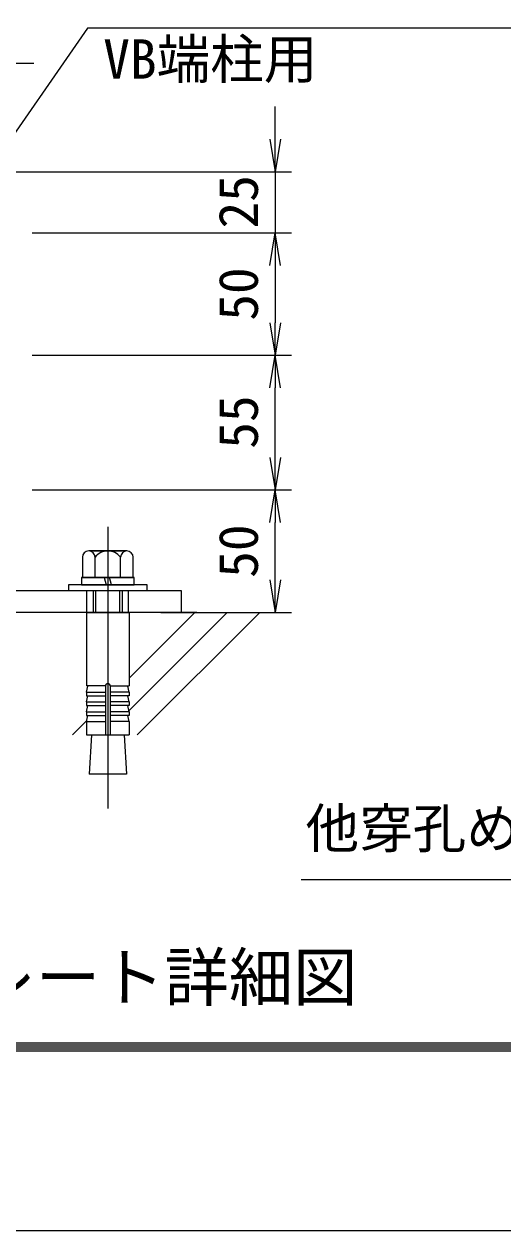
# Model space of a CAD drawing. Units: millimetres, scale not verified, with parts at other scales. Extents: x -4200 to 4200, y -2970 to 2970.
# Drawn here: x -1635 to -1048, y -2970 to -1492 of the extents above; entities that cross this region are included whole.
import ezdxf
from ezdxf.enums import TextEntityAlignment as Align

# ---------------------------------------------------------------- set-up
doc = ezdxf.new("R2010")
doc.units = ezdxf.units.MM
doc.header["$LTSCALE"] = 20
doc.linetypes.add('DASHED', pattern=[7.5, 6, -1.5])
doc.linetypes.add('USER1', pattern=[50.8, 31.75, -6.35, 6.35, -6.35])
for name, color, linetype, lineweight in [('0-1_D-BMK', 2, 'USER1', 13), ('0-2_D-STR-DIM', 7, 'Continuous', 9), ('0-3_D-STR3', 3, 'Continuous', 13), ('0-4_D-STR-TXT', 7, 'Continuous', 9), ('0-5_0', 7, 'Continuous', 9), ('0-7_D-TTL', 7, 'Continuous', 9), ('0-9_D-BGD', 7, 'Continuous', 9), ('0-A_D-DCR-HCH', 7, 'Continuous', 9)]:
    doc.layers.add(name, color=color, linetype=linetype, lineweight=lineweight)
doc.layers.add('0-8_D-TTL-TXT', color=7, linetype='Continuous')
doc.styles.add('ＭＳ ゴシック', font='')
doc.styles.get('ＭＳ ゴシック').set_extended_font_data('MS Gothic')

# ---------------------------------------------------------------- blocks, each defined once
blk = doc.blocks.new('_Open')
at = {"layer": '0-5_0'}
blk.add_line((-20, 3.33), (0, 0), dxfattribs=at)
blk.add_lwpolyline([(-20, -3.33), (0, 0), (-20, 0)], dxfattribs=at)
blk = doc.blocks.new('MLeader9')
at = {"layer": '0-4_D-STR-TXT'}
blk.add_line((-447.95, -2339.88), (-424.56, -2306.75), dxfattribs=at)
for points in [[(-435.94, -2345.67), (-424.56, -2306.75), (-441.94, -2342.78)], [(-441.94, -2342.78), (-537.1, -2540.1), (-1287.82, -2540.1), (-1295.02, -2540.1)]]:
    blk.add_lwpolyline(points, dxfattribs=at)

msp = doc.modelspace()

# ---------------------------------------------------------------- linework, layer by layer
at = {"layer": '0-1_D-BMK'}
msp.add_line((-1532.04, -2107.57), (-1532.04, -2452.56), dxfattribs=at)
at = {"layer": '0-2_D-STR-DIM'}
for p, q in [((-1749.76, -1539.3), (-1622.84, -1539.3)), ((-1327.05, -1632.29), (-1327.05, -1592.29)), ((-1659.04, -1672.29), (-1307.05, -1672.29)), ((-1327.05, -1672.29), (-1327.05, -1747.29)), ((-1624.54, -1747.29), (-1307.05, -1747.29)), ((-1624.54, -1747.29), (-1307.05, -1747.29)), ((-1327.05, -1787.29), (-1327.05, -1857.29)), ((-1327.05, -1787.29), (-1327.05, -1827.29)), ((-1624.54, -1897.29), (-1307.05, -1897.29)), ((-1624.54, -1897.29), (-1307.05, -1897.29)), ((-1327.05, -2022.29), (-1327.05, -1937.29)), ((-1624.54, -2062.29), (-1307.05, -2062.29)), ((-1624.54, -2062.29), (-1307.05, -2062.29)), ((-1327.05, -2172.29), (-1327.05, -2102.29)), ((-1467.04, -2212.29), (-1307.05, -2212.29))]:
    msp.add_line(p, q, dxfattribs=at)
at = {"layer": '0-3_D-STR3', "lineweight": 18}
for p, q in [((-1508.66, -2136.99), (-1555.43, -2136.99)), ((-1550.04, -2136.99), (-1514.04, -2136.99)), ((-1563.22, -2144.49), (-1563.22, -2169.39)), ((-1547.63, -2169.39), (-1547.63, -2144.49)), ((-1516.46, -2169.39), (-1516.46, -2144.49)), ((-1500.87, -2169.39), (-1500.87, -2144.49)), ((-1499.79, -2169.39), (-1564.29, -2169.39)), ((-1564.29, -2169.39), (-1564.29, -2178.39)), ((-1563.22, -2169.39), (-1500.87, -2169.39)), ((-1536.54, -2169.39), (-1534.13, -2178.39)), ((-1527.54, -2178.39), (-1529.96, -2169.39)), ((-1499.79, -2178.39), (-1499.79, -2169.39)), ((-1580.04, -2178.39), (-1580.04, -2185.29)), ((-1484.04, -2178.39), (-1580.04, -2178.39)), ((-1580.04, -2185.29), (-1484.04, -2185.29)), ((-1564.29, -2178.39), (-1499.79, -2178.39)), ((-1550.03, -2185.29), (-1550.03, -2212.29)), ((-1546.79, -2212.29), (-1546.79, -2185.29)), ((-1517.27, -2212.29), (-1517.27, -2185.29)), ((-1514.03, -2212.29), (-1514.03, -2185.29)), ((-1484.04, -2185.29), (-1484.04, -2178.39)), ((-1557.99, -2212.29), (-1557.99, -2302.4)), ((-1506.09, -2212.29), (-1506.09, -2302.4)), ((-1535.04, -2302.4), (-1557.99, -2302.4)), ((-1557.99, -2309.9), (-1556.69, -2302.51)), ((-1535.04, -2302.4), (-1535.04, -2362.29)), ((-1529.04, -2302.4), (-1506.09, -2302.4)), ((-1529.04, -2302.4), (-1529.04, -2362.29)), ((-1506.09, -2309.9), (-1507.4, -2302.51)), ((-1557.99, -2309.9), (-1535.04, -2309.9)), ((-1557.99, -2309.9), (-1557.99, -2314.4)), ((-1557.99, -2314.4), (-1535.04, -2314.4)), ((-1557.99, -2321.9), (-1556.69, -2314.51)), ((-1506.09, -2309.9), (-1529.04, -2309.9)), ((-1506.09, -2314.4), (-1529.04, -2314.4)), ((-1506.09, -2321.9), (-1507.4, -2314.51)), ((-1506.09, -2309.9), (-1506.09, -2314.4)), ((-1557.99, -2321.9), (-1535.04, -2321.9)), ((-1557.99, -2321.9), (-1557.99, -2326.4)), ((-1557.99, -2326.4), (-1535.04, -2326.4)), ((-1557.99, -2333.9), (-1556.69, -2326.51)), ((-1557.99, -2333.9), (-1535.04, -2333.9)), ((-1557.99, -2333.9), (-1557.99, -2338.4)), ((-1506.09, -2321.9), (-1529.04, -2321.9)), ((-1506.09, -2326.4), (-1529.04, -2326.4)), ((-1506.09, -2333.9), (-1529.04, -2333.9)), ((-1506.09, -2333.9), (-1507.4, -2326.51)), ((-1506.09, -2321.9), (-1506.09, -2326.4)), ((-1506.09, -2333.9), (-1506.09, -2338.4)), ((-1557.99, -2345.79), (-1556.69, -2338.4)), ((-1557.99, -2338.4), (-1535.04, -2338.4)), ((-1557.99, -2345.79), (-1535.04, -2345.79)), ((-1557.99, -2345.79), (-1557.99, -2362.29)), ((-1506.09, -2338.4), (-1529.04, -2338.4)), ((-1506.09, -2345.79), (-1529.04, -2345.79)), ((-1506.09, -2345.79), (-1507.4, -2338.4)), ((-1506.09, -2345.79), (-1506.09, -2362.29)), ((-1557.99, -2362.29), (-1506.09, -2362.29)), ((-1552.04, -2362.29), (-1554.78, -2410.59)), ((-1512.05, -2362.29), (-1509.31, -2410.59)), ((-1509.31, -2410.59), (-1554.78, -2410.59))]:
    msp.add_line(p, q, dxfattribs=at)
at = {"layer": '0-3_D-STR3', "linetype": 'DASHED'}
for p, q in [((-1557.58, -2212.29), (-1557.58, -2185.29)), ((-1506.54, -2212.29), (-1506.54, -2185.29))]:
    msp.add_line(p, q, dxfattribs=at)
at = {"layer": '0-3_D-STR3'}
msp.add_line((-1557.99, -2212.29), (-1506.09, -2212.29), dxfattribs=at)
msp.add_lwpolyline([(-1442.04, -2212.29), (-1982.04, -2212.29), (-1982.04, -2185.29), (-1442.04, -2185.29)], close=True, dxfattribs=at)
at = {"layer": '0-3_D-STR3', "lineweight": 18}
for centre, radius, start, end in [((-1555.43, -2144.79), 7.8, 2.20423, 177.79577), ((-1532.04, -2156.94), 19.95, 38.61324, 141.38676), ((-1508.66, -2144.79), 7.8, 2.20423, 177.79577), ((-1532.04, -2302.4), 3, 0, 180)]:
    msp.add_arc(centre, radius, start, end, dxfattribs=at)
at = {"layer": '0-4_D-STR-TXT'}
msp.add_lwpolyline([(-908.89, -1496.39), (-1556.82, -1496.39), (-1677.9, -1670.65)], dxfattribs=at)
at = {"layer": '0-7_D-TTL', "color": 2, "lineweight": 18}
msp.add_lwpolyline([(-4200, 2970), (4200, 2970), (4200, -2970), (-4200, -2970)], close=True, dxfattribs=at)
msp.add_lwpolyline([(-4200, 2970), (4200, 2970), (4200, -2970), (-4200, -2970)], close=True, dxfattribs=at)
at = {"layer": '0-7_D-TTL'}
for points in [[(-3930, 2750), (3930, 2750), (3930, -2750), (-3930, -2750)], [(-3927.5, 2747.5), (3927.5, 2747.5), (3927.5, -2747.5), (-3927.5, -2747.5)], [(-3925, 2745), (3925, 2745), (3925, -2745), (-3925, -2745)], [(-3922.5, 2742.5), (3922.5, 2742.5), (3922.5, -2742.5), (-3922.5, -2742.5)], [(-3920, 2740), (3920, 2740), (3920, -2740), (-3920, -2740)]]:
    msp.add_lwpolyline(points, close=True, dxfattribs=at)
at = {"layer": '0-9_D-BGD'}
msp.add_line((-1422.95, -2212.29), (-2180.39, -2212.29), dxfattribs=at)
at = {"layer": '0-A_D-DCR-HCH'}
for p, q in [((-1506.28, -2332.84), (-1385.73, -2212.29)), ((-1506.09, -2292.87), (-1425.51, -2212.29)), ((-1495.96, -2362.29), (-1345.96, -2212.29)), ((-1575.51, -2362.29), (-1557.78, -2344.56))]:
    msp.add_line(p, q, dxfattribs=at)

# ---------------------------------------------------------------- block references
at = {"layer": '0-2_D-STR-DIM', "xscale": 2, "yscale": 2}
for p, rotation in [((-1327.05, -1672.29), 270), ((-1327.05, -1747.29), 90), ((-1327.05, -1747.29), 90), ((-1327.05, -1897.29), 270), ((-1327.05, -1897.29), 90), ((-1327.05, -2062.29), 270), ((-1327.05, -2062.29), 90), ((-1327.05, -2212.29), 270)]:
    msp.add_blockref('_Open', p, dxfattribs=dict(at, rotation=rotation))
at = {"layer": '0-4_D-STR-TXT'}
msp.add_blockref('MLeader9', (0, 0), dxfattribs=at)

# ---------------------------------------------------------------- texts
at = {"layer": '0-2_D-STR-DIM', "style": 'ＭＳ ゴシック'}
for s, p in [('25', (-1333.8, -1741.89)), ('50', (-1333.8, -1854.92)), ('55', (-1333.8, -2011.77)), ('50', (-1333.8, -2169.91))]:
    msp.add_text(s, height=48.09, rotation=90, dxfattribs=at).set_placement(p, align=Align.BOTTOM_LEFT)
at = {"layer": '0-4_D-STR-TXT', "style": 'ＭＳ ゴシック'}
for s, p in [('VB端柱用', (-1537.65, -1572.74)), ('他穿孔めねじアンカーM12', (-1289.84, -2515.31))]:
    msp.add_text(s, height=48.09, dxfattribs=at).set_placement(p, align=Align.BOTTOM_LEFT)
at = {"layer": '0-8_D-TTL-TXT', "style": 'ＭＳ ゴシック'}
msp.add_text('右端柱（端柱A）後付ベースプレート詳細図', height=57.77, dxfattribs=at).set_placement((-2762.69, -2705.48), align=Align.BOTTOM_LEFT)

doc.saveas('drawing.dxf')
